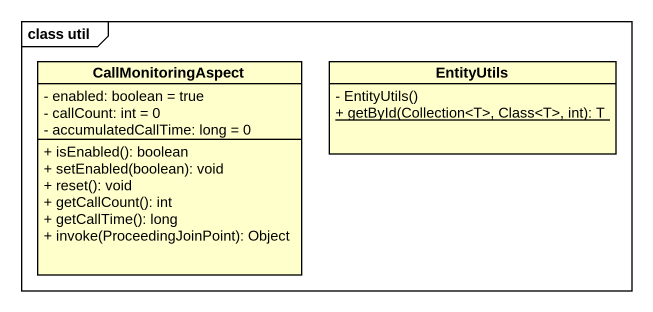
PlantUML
@startuml
mainframe class util
hide circle
hide empty members
skinparam classAttributeIconSize 0
class CallMonitoringAspect {
  - enabled: boolean = true
  - callCount: int = 0
  - accumulatedCallTime: long = 0
  + isEnabled(): boolean
  + setEnabled(boolean): void
  + reset(): void
  + getCallCount(): int
  + getCallTime(): long
  + invoke(ProceedingJoinPoint): Object
}
class EntityUtils {
  - EntityUtils()
  {static} + getById(Collection<T>, Class<T>, int): T
}
@enduml
